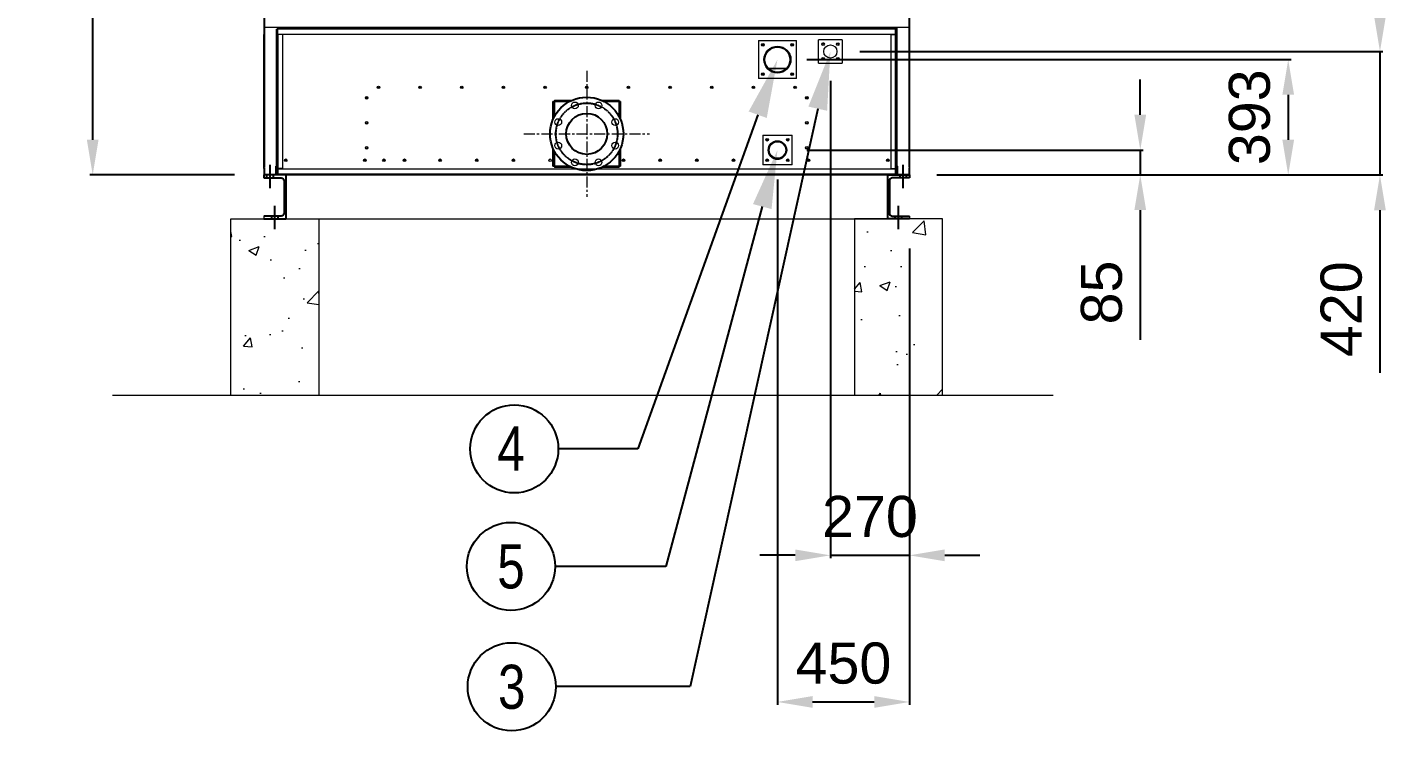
# Model space of a CAD drawing. Header units: millimetres. Extents: x -17070 to 46266, y -291348 to 34996.
# Drawn here: x 19496 to 24126, y 19890 to 22287 of the extents above; entities that cross this region are included whole.
import ezdxf
from ezdxf import colors
from ezdxf.entities.mleader import LeaderData, LeaderLine
from ezdxf.enums import TextEntityAlignment as Align
from ezdxf.math import Vec2, Vec3

# ---------------------------------------------------------------- set-up
doc = ezdxf.new("R2010")
doc.units = ezdxf.units.MM
doc.linetypes.add('CENTER', pattern=[2, 1.25, -0.25, 0.25, -0.25])
doc.linetypes.add('CENTERX2', pattern=[4, 2.5, -0.5, 0.5, -0.5])
for name, color, linetype in [('1', 1, 'CENTER'), ('3', 7, 'Continuous'), ('center', 1, 'CENTER'), ('냉각탑_dim', 1, 'Continuous'), ('냉각탑_text', 3, 'Continuous'), ('냉각탑_기초', 23, 'Continuous')]:
    doc.layers.add(name, color=color, linetype=linetype)
doc.styles.get("Standard").update_dxf_attribs({"font": 'arial.ttf'})
doc.dimstyles.new('1.40', dxfattribs={"dimscale": 20, "dimtxt": 1.5, "dimasz": 1, "dimexe": 0.5, "dimexo": 0.5, "dimgap": 0.5, "dimtad": 1, "dimdec": 0, "dimzin": 0, "dimdsep": 46, "dimtxsty": 'Standard', "dimcen": 0, "dimclrd": 2, "dimclre": 2, "dimclrt": 3, "dimadec": 0, "dimazin": 0, "dimtfac": 1, "dimtdec": 0, "dimtmove": 0, "dimatfit": 0, "dimfxl": 1, "dimtolj": 1, "dimtzin": 0, "dimlwd": -1, "dimlwe": -1, "dimarcsym": 0})

# ---------------------------------------------------------------- blocks, each defined once
blk = doc.blocks.new('*D614')
at = {"color": 2, "transparency": 16777216}
for p, q in [((20203, 24183.6), (19709.3, 24183.6)), ((19719.3, 21903.6), (19719.3, 24063.6)), ((20203, 21783.6), (19709.3, 21783.6))]:
    blk.add_line(p, q, dxfattribs=at)
for points in [[(19699.3, 24063.6), (19739.3, 24063.6), (19719.3, 24183.6)], [(19699.3, 21903.6), (19739.3, 21903.6), (19719.3, 21783.6)]]:
    blk.add_solid(points, dxfattribs=at)
at = {"layer": 'Defpoints', "color": 0, "transparency": 16777216}
for p in [(19719.3, 24183.6), (20303, 24183.6), (20303, 21783.6)]:
    blk.add_point(p, dxfattribs=at)
at = {"color": 3, "lineweight": 5, "transparency": 16777216, "insert": (19587.8, 22983.6), "char_height": 140, "attachment_point": 5, "rotation": 90}
blk.add_mtext('\\A1;2400', dxfattribs=at)
blk = doc.blocks.new('*D609')
at = {"color": 2, "transparency": 16777216}
for p, q in [((23289.5, 21988.6), (23289.5, 22108.6)), ((22153, 21868.6), (23299.5, 21868.6)), ((23289.5, 21868.6), (23289.5, 21784.1)), ((22596.3, 21784.1), (23299.5, 21784.1)), ((23289.5, 21664.1), (23289.5, 21222.3))]:
    blk.add_line(p, q, dxfattribs=at)
for points in [[(23269.5, 21988.6), (23309.5, 21988.6), (23289.5, 21868.6)], [(23269.5, 21664.1), (23309.5, 21664.1), (23289.5, 21784.1)]]:
    blk.add_solid(points, dxfattribs=at)
at = {"layer": 'Defpoints', "color": 0, "transparency": 16777216}
for p in [(22053, 21868.6), (23289.5, 21868.6), (22496.3, 21784.1)]:
    blk.add_point(p, dxfattribs=at)
at = {"color": 3, "lineweight": 5, "transparency": 16777216, "insert": (23158, 21383.2), "char_height": 140, "attachment_point": 5, "rotation": 90}
blk.add_mtext('\\A1;85', dxfattribs=at)
blk = doc.blocks.new('*D610')
at = {"color": 2, "transparency": 16777216}
for p, q in [((22153, 22176.6), (23803.8, 22176.6)), ((23793.8, 22056.6), (23793.8, 21903.6)), ((22603, 21783.6), (23803.8, 21783.6))]:
    blk.add_line(p, q, dxfattribs=at)
for points in [[(23773.8, 22056.6), (23813.8, 22056.6), (23793.8, 22176.6)], [(23773.8, 21903.6), (23813.8, 21903.6), (23793.8, 21783.6)]]:
    blk.add_solid(points, dxfattribs=at)
at = {"layer": 'Defpoints', "color": 0, "transparency": 16777216}
for p in [(22053, 22176.6), (22503, 21783.6), (23793.8, 21783.6)]:
    blk.add_point(p, dxfattribs=at)
at = {"color": 3, "lineweight": 5, "transparency": 16777216, "insert": (23662.3, 21980.1), "char_height": 140, "attachment_point": 5, "rotation": 90}
blk.add_mtext('\\A1;393', dxfattribs=at)
blk = doc.blocks.new('*D620')
at = {"color": 2, "transparency": 16777216}
for p, q in [((22053, 21768.6), (22053, 19978.6)), ((22503, 21533.6), (22503, 19978.6)), ((22173, 19988.6), (22383, 19988.6))]:
    blk.add_line(p, q, dxfattribs=at)
for points in [[(22173, 20008.6), (22173, 19968.6), (22053, 19988.6)], [(22383, 20008.6), (22383, 19968.6), (22503, 19988.6)]]:
    blk.add_solid(points, dxfattribs=at)
at = {"layer": 'Defpoints', "color": 0, "transparency": 16777216}
for p in [(22053, 21868.6), (22503, 21633.6), (22503, 19988.6)]:
    blk.add_point(p, dxfattribs=at)
at = {"color": 3, "lineweight": 5, "transparency": 16777216, "insert": (22278, 20120.1), "char_height": 140, "attachment_point": 5}
blk.add_mtext('\\A1;450', dxfattribs=at)
blk = doc.blocks.new('*D621')
at = {"color": 2, "transparency": 16777216}
for p, q in [((24106.4, 22324.1), (24106.4, 22444.1)), ((22333.4, 22204.1), (24116.4, 22204.1)), ((24106.4, 22204.1), (24106.4, 21783.6)), ((22603, 21783.6), (24116.4, 21783.6)), ((24106.4, 21663.6), (24106.4, 21109.2))]:
    blk.add_line(p, q, dxfattribs=at)
for points in [[(24086.4, 22324.1), (24126.4, 22324.1), (24106.4, 22204.1)], [(24086.4, 21663.6), (24126.4, 21663.6), (24106.4, 21783.6)]]:
    blk.add_solid(points, dxfattribs=at)
at = {"layer": 'Defpoints', "color": 0, "transparency": 16777216}
for p in [(22233.4, 22204.1), (22503, 21783.6), (24106.4, 21783.6)]:
    blk.add_point(p, dxfattribs=at)
at = {"color": 3, "lineweight": 5, "transparency": 16777216, "insert": (23975, 21326.4), "char_height": 140, "attachment_point": 5, "rotation": 90}
blk.add_mtext('\\A1;420', dxfattribs=at)
blk = doc.blocks.new('*D622')
at = {"color": 2, "transparency": 16777216}
for p, q in [((22233.4, 22104.1), (22233.4, 20478)), ((22503, 21533.6), (22503, 20478)), ((22113.4, 20488), (21993.4, 20488)), ((22233.4, 20488), (22503, 20488)), ((22623, 20488), (22743, 20488))]:
    blk.add_line(p, q, dxfattribs=at)
for points in [[(22113.4, 20508), (22113.4, 20468), (22233.4, 20488)], [(22623, 20508), (22623, 20468), (22503, 20488)]]:
    blk.add_solid(points, dxfattribs=at)
at = {"layer": 'Defpoints', "color": 0, "transparency": 16777216}
for p in [(22233.4, 22204.1), (22503, 21633.6), (22503, 20488)]:
    blk.add_point(p, dxfattribs=at)
at = {"color": 3, "lineweight": 5, "transparency": 16777216, "insert": (22368.2, 20619.5), "char_height": 140, "attachment_point": 5}
blk.add_mtext('\\A1;270', dxfattribs=at)
blk = doc.blocks.new('A$C4FCC4F04')
at = {"color": 1, "linetype": 'CENTERX2', "ltscale": 50}
for p, q in [((54, 140), (54, 220)), ((37.5, 0), (37.5, 80))]:
    blk.add_line(p, q, dxfattribs=at)
at = {"color": 7, "lineweight": 25, "ltscale": 0.125}
for p, q in [((0, 185), (75, 185)), ((75, 35), (0, 35))]:
    blk.add_line(p, q, dxfattribs=at)
at = {"ltscale": 25}
blk.add_line((0, 185), (0, 35), dxfattribs=at)
at = {"color": 7, "lineweight": 25, "ltscale": 0.091667}
blk.add_line((6.5, 165), (6.5, 55), dxfattribs=at)
at = {"color": 7, "lineweight": 25, "ltscale": 0.05125}
for p, q in [((75, 175), (16.5, 175)), ((16.5, 45), (75, 45))]:
    blk.add_line(p, q, dxfattribs=at)
for p, q in [((43, 175), (43, 185)), ((65, 175), (65, 185)), ((26.5, 35), (26.5, 45)), ((48.5, 35), (48.5, 45))]:
    blk.add_line(p, q)
at = {"color": 7, "lineweight": 25, "ltscale": 0.008333}
blk.add_line((75, 185), (75, 175), dxfattribs=at)
at = {"color": 7, "lineweight": 15, "ltscale": 0.0625}
blk.add_line((75, 45), (75, 35), dxfattribs=at)
at = {"color": 7, "lineweight": 25}
for centre, start, end in [((16.5, 165), 90, 180), ((16.5, 55), 180, 270)]:
    blk.add_arc(centre, 10, start, end, dxfattribs=at)
blk = doc.blocks.new('3')
at = {"lineweight": 20}
for p, q in [((20303, 24183.6), (20303, 21783.6)), ((22501, 24181.6), (22501, 21808.6)), ((22503, 24183.6), (22503, 21783.6)), ((20305, 22383.6), (20305, 21808.6)), ((20303, 22350.6), (20303, 22285.6)), ((22461, 21783.6), (22461, 22285.6)), ((20343, 21785.6), (20343, 21813.6)), ((20345, 21813.6), (20343, 21813.6)), ((20345, 21783.6), (20345, 21813.6)), ((22461, 21813.6), (22463, 21813.6)), ((22463, 21785.6), (22463, 21813.6)), ((20303, 21783.6), (20345, 21783.6)), ((20305, 21806.6), (20305, 21785.6)), ((20305, 21785.6), (20343, 21785.6)), ((22428, 21783.6), (22503, 21783.6)), ((22501, 21785.6), (22463, 21785.6)), ((22501, 21806.6), (22501, 21785.6))]:
    blk.add_line(p, q, dxfattribs=at)
at = {"color": 7, "lineweight": 20, "ltscale": 0.273889}
for p, q in [((20345, 22280.1), (20345, 21787.1)), ((22461, 21787.1), (22461, 22280.1))]:
    blk.add_line(p, q, dxfattribs=at)
at = {"color": 7, "lineweight": 20, "ltscale": 0.010278}
for p, q in [((20347, 22280.1), (20347, 22261.6)), ((20349, 22261.6), (20349, 22280.1)), ((22455.5, 22261.6), (22455.5, 22280.1)), ((22457, 22280.1), (22457, 22261.6)), ((22459, 22261.6), (22459, 22280.1)), ((20347, 21805.6), (20347, 21787.1)), ((20349, 21787.1), (20349, 21805.6)), ((22455.5, 21787.1), (22455.5, 21805.6)), ((22457, 21805.6), (22457, 21787.1)), ((22459, 21787.1), (22459, 21805.6))]:
    blk.add_line(p, q, dxfattribs=at)
at = {"color": 7, "lineweight": 20, "ltscale": 0.001111}
for p, q in [((20349, 22280.1), (20347, 22280.1)), ((22459, 22280.1), (22457, 22280.1)), ((20350.5, 22263.6), (20350.5, 22261.6)), ((22459, 22180.8), (22461, 22180.8)), ((22461, 22147.6), (22459, 22147.6)), ((22461, 22133.6), (22459, 22133.6)), ((22459, 22133.6), (22461, 22133.6)), ((22459, 22097.6), (22461, 22097.6)), ((22459, 22096.1), (22461, 22096.1)), ((20347, 21928.9), (20345, 21928.9)), ((22459, 21913.1), (22461, 21913.1)), ((22459, 21909.6), (22461, 21909.6)), ((22461, 21873.6), (22459, 21873.6)), ((22459, 21873.6), (22461, 21873.6)), ((20347, 21787.1), (20349, 21787.1)), ((20350.5, 21805.6), (20350.5, 21803.6)), ((22457, 21787.1), (22459, 21787.1))]:
    blk.add_line(p, q, dxfattribs=at)
at = {"color": 7, "lineweight": 20, "ltscale": 0.003366}
blk.add_line((20348.6, 22280.1), (20348.6, 22286.2), dxfattribs=at)
at = {"color": 7, "lineweight": 20, "ltscale": 0.003243}
blk.add_line((20349, 22286), (20349, 22280.1), dxfattribs=at)
at = {"color": 7, "lineweight": 20, "ltscale": 0.000833333}
for p, q in [((20350.5, 22280.1), (20349, 22280.1)), ((22455.5, 22280.1), (22457, 22280.1)), ((21292.7, 22033.9), (21291.2, 22033.9)), ((21292.7, 22033.9), (21292.7, 22035.4)), ((21513.3, 22033.9), (21513.3, 22035.4)), ((21513.3, 22033.9), (21514.8, 22033.9)), ((21292.7, 21813.3), (21291.2, 21813.3)), ((21292.7, 21813.3), (21292.7, 21811.8)), ((21513.3, 21813.3), (21513.3, 21811.8)), ((21513.3, 21813.3), (21514.8, 21813.3)), ((20350.5, 21787.1), (20349, 21787.1)), ((22455.5, 21787.1), (22457, 21787.1))]:
    blk.add_line(p, q, dxfattribs=at)
at = {"color": 7, "lineweight": 20}
for p, q in [((22455.5, 22285.6), (20350.5, 22285.6)), ((22455.5, 22283.6), (20350.5, 22283.6)), ((22455.5, 22280.1), (20350.5, 22280.1)), ((20350.5, 22263.6), (22455.5, 22263.6)), ((22455.5, 21803.6), (20350.5, 21803.6)), ((20350.5, 21787.1), (22455.5, 21787.1)), ((20350.5, 21783.6), (22455.5, 21783.6))]:
    blk.add_line(p, q, dxfattribs=at)
at = {"color": 7, "lineweight": 20, "ltscale": 0.001944}
for p, q in [((20350.5, 22283.6), (20350.5, 22280.1)), ((22455.5, 22283.6), (22455.5, 22280.1)), ((20347, 22261.6), (20350.5, 22261.6)), ((22459, 22261.6), (22455.5, 22261.6)), ((20347, 21805.6), (20350.5, 21805.6)), ((20350.5, 21783.6), (20350.5, 21787.1)), ((22459, 21805.6), (22455.5, 21805.6)), ((22455.5, 21783.6), (22455.5, 21787.1))]:
    blk.add_line(p, q, dxfattribs=at)
at = {"color": 7, "lineweight": 20, "ltscale": 0.009167}
for p, q in [((20350.5, 22263.6), (20350.5, 22280.1)), ((22455.5, 22263.6), (22455.5, 22280.1)), ((20367, 22261.6), (20350.5, 22261.6)), ((22439, 22261.6), (22455.5, 22261.6)), ((20367, 21805.6), (20350.5, 21805.6)), ((20350.5, 21803.6), (20350.5, 21787.1)), ((22439, 21805.6), (22455.5, 21805.6)), ((22455.5, 21803.6), (22455.5, 21787.1))]:
    blk.add_line(p, q, dxfattribs=at)
at = {"color": 7, "lineweight": 20, "ltscale": 0.003404}
blk.add_line((22457.5, 22280.1), (22457.5, 22285.6), dxfattribs=at)
at = {"color": 7, "lineweight": 20, "ltscale": 0.005}
for p, q in [((22459, 22280.1), (22459, 22285.6)), ((22464.5, 21783.6), (22455.5, 21783.6))]:
    blk.add_line(p, q, dxfattribs=at)
at = {"color": 7, "lineweight": 20, "ltscale": 0.004723}
blk.add_line((22461, 22280.2), (22461, 22285.6), dxfattribs=at)
at = {"color": 7, "lineweight": 20, "ltscale": 0.004721}
blk.add_line((22461, 22280.2), (22461, 22285.6), dxfattribs=at)
at = {"color": 7, "lineweight": 20, "ltscale": 0.253333}
for p, q in [((20303, 21805.6), (20303, 22261.6)), ((20347, 22261.6), (20347, 21805.6)), ((20350.5, 22261.6), (20350.5, 21805.6)), ((20367, 21805.6), (20367, 22261.6)), ((22439, 22261.6), (22439, 21805.6)), ((22455.5, 21805.6), (22455.5, 22261.6)), ((22459, 21805.6), (22459, 22261.6)), ((22503, 22261.6), (22503, 21805.6))]:
    blk.add_line(p, q, dxfattribs=at)
at = {"color": 7, "lineweight": 20, "ltscale": 0.072222}
for p, q in [((21988, 22241.6), (22118, 22241.6)), ((21988, 22241.6), (21988, 22111.6)), ((22118, 22111.6), (22118, 22241.6)), ((22118, 22111.6), (21988, 22111.6))]:
    blk.add_line(p, q, dxfattribs=at)
at = {"color": 7, "lineweight": 20, "ltscale": 0.044444}
for p, q in [((22273.4, 22244.1), (22193.4, 22244.1)), ((22193.4, 22164.1), (22193.4, 22244.1)), ((22273.4, 22244.1), (22273.4, 22164.1)), ((22193.4, 22164.1), (22273.4, 22164.1))]:
    blk.add_line(p, q, dxfattribs=at)
at = {"color": 7, "lineweight": 20, "ltscale": 0.000778713}
blk.add_line((22210.7, 22232.9), (22209.3, 22232.9), dxfattribs=at)
at = {"color": 7, "lineweight": 20, "ltscale": 0.052833}
for p, q in [((22503, 22253.7), (22503, 22158.6)), ((22503, 21908.7), (22503, 21813.6))]:
    blk.add_line(p, q, dxfattribs=at)
at = {"color": 7, "lineweight": 20, "ltscale": 0.000805724}
blk.add_line((22008.5, 22175.7), (22007, 22175.7), dxfattribs=at)
at = {"color": 7, "lineweight": 20, "ltscale": 0.001099}
for p, q in [((22020.8, 22145.8), (22018.8, 22145.8)), ((22087.2, 22145.8), (22085.2, 22145.8))]:
    blk.add_line(p, q, dxfattribs=at)
at = {"color": 7, "lineweight": 20, "ltscale": 0.001108}
for p, q in [((22021.1, 22145.6), (22019.1, 22145.6)), ((22086.9, 22145.6), (22084.9, 22145.6))]:
    blk.add_line(p, q, dxfattribs=at)
at = {"color": 7, "lineweight": 20, "ltscale": 0.032625}
blk.add_line((22082.4, 22145.8), (22023.7, 22145.8), dxfattribs=at)
at = {"color": 7, "lineweight": 20, "ltscale": 0.032308}
blk.add_line((22082.1, 22145.6), (22023.9, 22145.6), dxfattribs=at)
at = {"color": 7, "lineweight": 20, "ltscale": 0.000805759}
blk.add_line((22099, 22175.7), (22097.6, 22175.7), dxfattribs=at)
at = {"color": 7, "lineweight": 20, "ltscale": 0.005528}
for p, q in [((22503, 22158.6), (22503, 22148.6)), ((22503, 22148.6), (22503, 22138.7))]:
    blk.add_line(p, q, dxfattribs=at)
at = {"color": 7, "lineweight": 20, "ltscale": 0.022806}
blk.add_line((22503, 22138.7), (22503, 22097.6), dxfattribs=at)
at = {"color": 7, "lineweight": 20, "ltscale": 0.001778}
for p, q in [((21291.2, 22033.9), (21288, 22033.9)), ((21292.7, 22038.6), (21292.7, 22035.4)), ((21513.3, 22035.4), (21513.3, 22038.6)), ((21518, 22033.9), (21514.8, 22033.9)), ((21288, 21813.3), (21291.2, 21813.3)), ((21292.7, 21811.8), (21292.7, 21808.6)), ((21513.3, 21808.6), (21513.3, 21811.8)), ((21514.8, 21813.3), (21518, 21813.3))]:
    blk.add_line(p, q, dxfattribs=at)
at = {"color": 7, "lineweight": 20, "ltscale": 0.01692}
for p, q in [((21288, 21972.6), (21288, 22033.9)), ((21292.7, 22038.6), (21354, 22038.6)), ((21452, 22038.6), (21513.3, 22038.6)), ((21518, 22033.9), (21518, 21972.6)), ((21288, 21813.3), (21288, 21874.7)), ((21518, 21874.7), (21518, 21813.3)), ((21354, 21808.6), (21292.7, 21808.6)), ((21513.3, 21808.6), (21452, 21808.6))]:
    blk.add_line(p, q, dxfattribs=at)
at = {"color": 7, "lineweight": 20, "ltscale": 0.014463}
for p, q in [((21291.2, 21979.5), (21291.2, 22033.9)), ((21292.7, 22035.4), (21347.1, 22035.4)), ((21458.9, 22035.4), (21513.3, 22035.4)), ((21514.8, 22033.9), (21514.8, 21979.5)), ((21291.2, 21813.3), (21291.2, 21867.7)), ((21514.8, 21867.7), (21514.8, 21813.3)), ((21347.1, 21811.8), (21292.7, 21811.8)), ((21513.3, 21811.8), (21458.9, 21811.8))]:
    blk.add_line(p, q, dxfattribs=at)
at = {"color": 7, "lineweight": 20, "ltscale": 0.013378}
for p, q in [((21292.7, 22033.9), (21344.2, 22033.9)), ((21292.7, 22033.9), (21292.7, 21982.5)), ((21461.8, 22033.9), (21513.3, 22033.9)), ((21513.3, 21982.5), (21513.3, 22033.9)), ((21292.7, 21864.8), (21292.7, 21813.3)), ((21513.3, 21813.3), (21513.3, 21864.8)), ((21344.2, 21813.3), (21292.7, 21813.3)), ((21513.3, 21813.3), (21461.8, 21813.3))]:
    blk.add_line(p, q, dxfattribs=at)
at = {"color": 7, "lineweight": 20, "ltscale": 0.001112}
for p, q in [((20345, 21933.6), (20347, 21933.6)), ((20345, 21930.4), (20347, 21930.4)), ((20345, 21928.9), (20347, 21928.9)), ((20345, 21788.3), (20347, 21788.3))]:
    blk.add_line(p, q, dxfattribs=at)
at = {"color": 7, "lineweight": 20, "ltscale": 0.055556}
for p, q in [((22003, 21918.6), (22103, 21918.6)), ((22003, 21918.6), (22003, 21818.6)), ((22103, 21818.6), (22103, 21918.6)), ((22103, 21818.6), (22003, 21818.6))]:
    blk.add_line(p, q, dxfattribs=at)
at = {"color": 7, "lineweight": 20, "ltscale": 0.001843}
for p, q in [((20710.4, 21836.1), (20713.7, 21836.1)), ((22089.7, 21836.1), (22086.4, 21836.1))]:
    blk.add_line(p, q, dxfattribs=at)
at = {"color": 7, "lineweight": 20, "ltscale": 0.002051}
for p, q in [((22044.4, 21839.6), (22040.7, 21839.6)), ((22065.3, 21839.6), (22061.6, 21839.6))]:
    blk.add_line(p, q, dxfattribs=at)
at = {"color": 1, "linetype": 'CENTERX2', "ltscale": 50}
for p, q in [((22482, 21738.6), (22482, 21818.6)), ((22465.5, 21598.6), (22465.5, 21678.6))]:
    blk.add_line(p, q, dxfattribs=at)
at = {"color": 0, "lineweight": 20}
blk.add_line((20303, 21783.6), (20378, 21783.6), dxfattribs=at)
at = {"color": 7, "lineweight": 20, "ltscale": 0.004971}
blk.add_line((20341.6, 21783.6), (20350.5, 21783.6), dxfattribs=at)
at = {"color": 7, "lineweight": 20, "ltscale": 0.003063}
blk.add_line((20350.5, 21786.8), (20345, 21786.8), dxfattribs=at)
at = {"color": 7, "lineweight": 25, "ltscale": 0.125}
for p, q in [((22428, 21783.6), (22503, 21783.6)), ((22503, 21633.6), (22428, 21633.6))]:
    blk.add_line(p, q, dxfattribs=at)
at = {"ltscale": 25}
blk.add_line((22428, 21783.6), (22428, 21633.6), dxfattribs=at)
at = {"color": 7, "lineweight": 25, "ltscale": 0.091667}
blk.add_line((22434.5, 21763.6), (22434.5, 21653.6), dxfattribs=at)
at = {"color": 7, "lineweight": 25, "ltscale": 0.05125}
for p, q in [((22503, 21773.6), (22444.5, 21773.6)), ((22444.5, 21643.6), (22503, 21643.6))]:
    blk.add_line(p, q, dxfattribs=at)
at = {"color": 7, "lineweight": 20, "ltscale": 0.003064}
blk.add_line((22461, 21786.8), (22455.5, 21786.8), dxfattribs=at)
at = {"color": 7, "lineweight": 20, "ltscale": 0.00111}
blk.add_line((22459, 21788.3), (22461, 21788.3), dxfattribs=at)
at = {"color": 7, "lineweight": 20, "ltscale": 0.019444}
for p, q in [((22499.5, 21785.6), (22464.5, 21785.6)), ((22499.5, 21783.6), (22464.5, 21783.6))]:
    blk.add_line(p, q, dxfattribs=at)
for p, q in [((22471, 21773.6), (22471, 21783.6)), ((22493, 21773.6), (22493, 21783.6)), ((22454.5, 21633.6), (22454.5, 21643.6)), ((22476.5, 21633.6), (22476.5, 21643.6))]:
    blk.add_line(p, q)
at = {"color": 7, "lineweight": 25, "ltscale": 0.008333}
blk.add_line((22503, 21783.6), (22503, 21773.6), dxfattribs=at)
at = {"lineweight": 5}
blk.add_line((20378, 21633.6), (22428, 21633.6), dxfattribs=at)
at = {"color": 7, "lineweight": 15, "ltscale": 0.0625}
blk.add_line((22503, 21643.6), (22503, 21633.6), dxfattribs=at)
at = {"color": 7, "lineweight": 20}
for centre, radius in [((22003, 22226.6), 4.5), ((22003, 22226.6), 3), ((22103, 22226.6), 4.5), ((22103, 22226.6), 3), ((22208.4, 22229.1), 4.5), ((22208.4, 22229.1), 3), ((22233.4, 22204.1), 22.5), ((22258.4, 22229.1), 4.5), ((22258.4, 22229.1), 3), ((22053, 22176.6), 46), ((22053, 22176.6), 44.5), ((22053, 22176.6), 42.5), ((22208.4, 22179.1), 4.5), ((22208.4, 22179.1), 3), ((22258.4, 22179.1), 4.5), ((22258.4, 22179.1), 3), ((22003, 22126.6), 4.5), ((22003, 22126.6), 3), ((22103, 22126.6), 4.5), ((22103, 22126.6), 3), ((20653, 22046.1), 4.5), ((20653, 22046.1), 3), ((20693, 22082.1), 4.5), ((20693, 22082.1), 3), ((20835, 22082.1), 4.5), ((20835, 22082.1), 3), ((20977, 22082.1), 4.5), ((20977, 22082.1), 3), ((21119, 22082.1), 4.5), ((21119, 22082.1), 3), ((21261, 22082.1), 4.5), ((21261, 22082.1), 3), ((21403, 22082.1), 4.5), ((21403, 22082.1), 3), ((21545, 22082.1), 4.5), ((21545, 22082.1), 3), ((21687, 22082.1), 4.5), ((21687, 22082.1), 3), ((21829, 22082.1), 4.5), ((21829, 22082.1), 3), ((21971, 22082.1), 4.5), ((21971, 22082.1), 3), ((22113, 22082.1), 4.5), ((22113, 22082.1), 3), ((22153, 22046.1), 4.5), ((22153, 22046.1), 3), ((20653, 21961.1), 4.5), ((20653, 21961.1), 3), ((22153, 21961.1), 4.5), ((22153, 21961.1), 3), ((22018, 21903.6), 4.5), ((22018, 21903.6), 3), ((22088, 21903.6), 4.5), ((22088, 21903.6), 3), ((20653, 21876.1), 4.5), ((20653, 21876.1), 3), ((22053, 21868.6), 31.5), ((22053, 21868.6), 30.2), ((22053, 21868.6), 28.2), ((22153, 21876.1), 4.5), ((22153, 21876.1), 3), ((20377, 21833.6), 4.5), ((20377, 21833.6), 3), ((20647, 21833.6), 4.5), ((20647, 21833.6), 3), ((20712, 21833.6), 4.5), ((20712, 21833.6), 3), ((20782, 21833.6), 4.5), ((20782, 21833.6), 3), ((20903, 21833.6), 4.5), ((20903, 21833.6), 3), ((21028, 21833.6), 4.5), ((21028, 21833.6), 3), ((21153, 21833.6), 4.5), ((21153, 21833.6), 3), ((21278, 21833.6), 4.5), ((21528, 21833.6), 4.5), ((21528, 21833.6), 3), ((21653, 21833.6), 4.5), ((21653, 21833.6), 3), ((21778, 21833.6), 4.5), ((21778, 21833.6), 3), ((21903, 21833.6), 4.5), ((21903, 21833.6), 3), ((22018, 21833.6), 4.5), ((22018, 21833.6), 3), ((22088, 21833.6), 4.5), ((22088, 21833.6), 3), ((22159, 21833.6), 4.5), ((22159, 21833.6), 3), ((22429, 21833.6), 4.5), ((22429, 21833.6), 3)]:
    blk.add_circle(centre, radius, dxfattribs=at)
at = {"lineweight": 5}
for centre in [(21362.8, 22020.6), (21443.2, 22020.6), (21306, 21963.8), (21500, 21963.8), (21306, 21883.5), (21500, 21883.5), (21362.8, 21826.6), (21443.2, 21826.6)]:
    blk.add_circle(centre, 11.5, dxfattribs=at)
at = {"color": 7, "lineweight": 20}
for centre, radius, start, end in [((22053, 21868.6), 31.5, 180, 0), ((22455.5, 21851.1), 3.5, 0, 0.237), ((22455.5, 21816.1), 3.5, 359.6754, 0)]:
    blk.add_arc(centre, radius, start, end, dxfattribs=at)
at = {"color": 7, "lineweight": 25}
for centre, start, end in [((22444.5, 21763.6), 90, 180), ((22444.5, 21653.6), 180, 270)]:
    blk.add_arc(centre, 10, start, end, dxfattribs=at)
at = {"color": 7, "lineweight": 20}
blk.add_ellipse((22457.5, 22178.4), major_axis=(3.5, 0), ratio=0.087156, start_param=5.1553, end_param=6.283185, dxfattribs=at)
at = {"layer": '1'}
blk.add_circle((21403, 21923.6), 105, dxfattribs=at)
at = {"layer": '3'}
for radius in [125, 69.9]:
    blk.add_circle((21403, 21923.6), radius, dxfattribs=at)
at = {"layer": 'center', "lineweight": 20}
for p, q in [((20303, 22385.6), (20303, 22285.6)), ((22503, 22385.6), (22503, 22285.6)), ((22503, 22285.6), (20303, 22285.6))]:
    blk.add_line(p, q, dxfattribs=at)
at = {"layer": 'center', "lineweight": 20, "ltscale": 30}
for p, q in [((21403, 22138.1), (21403, 21709.1)), ((21188.5, 21923.6), (21617.5, 21923.6))]:
    blk.add_line(p, q, dxfattribs=at)
at = {"lineweight": 5, "xscale": -1}
blk.add_blockref('A$C4FCC4F04', (20378, 21598.6), dxfattribs=at)

msp = doc.modelspace()

# ---------------------------------------------------------------- hatches: boundary and pattern name
at = {"layer": '냉각탑_기초', "lineweight": 20, "ltscale": 30}
h = msp.add_hatch(dxfattribs=at)
h.set_pattern_fill('AR-CONC', color=256, scale=50, style=0)
h.set_pattern_definition([(50, (5562, 5092.32), (358.63, -31.376), [37.5, -412.5]), (355, (5562, 5092.32), (-69.3757, 376.096), [30, -330]), (100.4514, (5591.88, 5089.7), (289.2547, 344.72), [31.87, -350.571]), (46.1842, (5562, 5192.3), (533.6205, -82.7595), [56.25, -618.75]), (96.6356, (5606.46, 5185.4), (467.331, 487.059), [47.805, -525.856]), (351.1842, (5562, 5192.3), (467.331, 487.059), [45, -495]), (21, (5612, 5167.32), (298.4535, -201.3094), [37.5, -412.5]), (326, (5612, 5167.32), (121.6577, 362.575), [30, -330]), (71.4514, (5636.86, 5150.55), (420.1113, 161.265), [31.87, -350.571]), (37.5, (5561.99, 5092.32), (6.0799, 166.4469), [0, -326, 0, -335, 0, -331.25]), (7.5, (5562, 5092.32), (131.5348, 197.2059), [0, -191, 0, -318.5, 0, -126.25]), (327.5, (5450.49, 5092.32), (266.9112, -11.2774), [0, -125, 0, -390, 0, -517.5]), (317.5, (5400.5, 5092.32), (291.593, 50.0525), [0, -162.5, 0, -259, 0, -367.5])])
h.paths.add_polyline_path([(20490.5, 21633.6), (20190.5, 21633.6), (20190.5, 21033.6), (20490.5, 21033.6)])
h = msp.add_hatch(dxfattribs=at)
h.set_pattern_fill('AR-CONC', color=256, scale=50, style=0)
h.set_pattern_definition([(50, (5557, 5092.32), (358.63, -31.376), [37.5, -412.5]), (355, (5557, 5092.32), (-69.3757, 376.096), [30, -330]), (100.4514, (5586.88, 5089.7), (289.2547, 344.72), [31.87, -350.571]), (46.1842, (5557, 5192.3), (533.6205, -82.7595), [56.25, -618.75]), (96.6356, (5601.46, 5185.4), (467.331, 487.059), [47.805, -525.856]), (351.1842, (5557, 5192.3), (467.331, 487.059), [45, -495]), (21, (5607, 5167.32), (298.4535, -201.3094), [37.5, -412.5]), (326, (5607, 5167.32), (121.6577, 362.575), [30, -330]), (71.4514, (5631.86, 5150.55), (420.1113, 161.265), [31.87, -350.571]), (37.5, (5556.99, 5092.32), (6.0799, 166.4469), [0, -326, 0, -335, 0, -331.25]), (7.5, (5557, 5092.32), (131.5348, 197.2059), [0, -191, 0, -318.5, 0, -126.25]), (327.5, (5445.49, 5092.32), (266.9112, -11.2774), [0, -125, 0, -390, 0, -517.5]), (317.5, (5395.5, 5092.32), (291.593, 50.0525), [0, -162.5, 0, -259, 0, -367.5])])
h.paths.add_polyline_path([(22315.5, 21633.6), (22615.5, 21633.6), (22615.5, 21033.6), (22315.5, 21033.6)])

# ---------------------------------------------------------------- linework, layer by layer
at = {"layer": '냉각탑_dim', "linetype": 'ByBlock', "lineweight": -3}
for centre in [(21156.1, 20850.6), (21144.9, 20450.3), (21147.4, 20040.3)]:
    msp.add_circle(centre, 150, dxfattribs=at)
at = {"layer": '냉각탑_기초', "lineweight": 20, "ltscale": 30}
msp.add_line((19787.2, 21033.6), (22992.4, 21033.6), dxfattribs=at)
for points in [[(20190.5, 21033.6), (20190.5, 21633.6), (20490.5, 21633.6), (20490.5, 21033.6)], [(22615.5, 21033.6), (22615.5, 21633.6), (22315.5, 21633.6), (22315.5, 21033.6)]]:
    msp.add_lwpolyline(points, dxfattribs=at)

# ---------------------------------------------------------------- block references
msp.add_blockref('3', (0, 0))

# ---------------------------------------------------------------- texts
at = {"layer": '냉각탑_text', "width": 0.8}
for s, p in [('4', (21144.7, 20851.9)), ('5', (21144.9, 20450.3)), ('3', (21147.4, 20040.3))]:
    msp.add_text(s, height=150, dxfattribs=at).set_placement(p, align=Align.MIDDLE_CENTER)

# ---------------------------------------------------------------- dimensions: what is measured, and where the dimension line sits
at = {"lineweight": 5}
for base, p1, p2, picture, middle in [((19719.3, 24183.6), (20303, 21783.6), (20303, 24183.6), '*D614', (19587.8, 22983.6)), ((24106.4342, 21783.6413), (22233.3524, 22204.067), (22503.0177, 21783.6413), '*D621', (23974.9539, 21326.4039))]:
    dim = msp.add_linear_dim(base=base, p1=p1, p2=p2, angle=90, dimstyle='1.40', override={"dimtxt": 7, "dimasz": 6, "dimexo": 5, "dimgap": 3}, dxfattribs=at)
    dim.commit()
    dim.dimension.update_dxf_attribs({"geometry": picture, "text_midpoint": middle})
dim = msp.add_linear_dim(base=(22503, 20488), p1=(22233.4, 22204.1), p2=(22503, 21633.6), dimstyle='1.40', override={"dimtxt": 7, "dimasz": 6, "dimexo": 5, "dimgap": 3}, dxfattribs=at)
dim.commit()
dim.dimension.update_dxf_attribs({"geometry": '*D622', "text_midpoint": (22368.2, 20488), "dimtype": 160})
for base, p1, p2, picture, middle in [((23793.8, 21783.6), (22053, 22176.6), (22503, 21783.6), '*D610', (23793.8, 21980.1)), ((23289.4854, 21868.6413), (22496.2744, 21784.1193), (22053.0177, 21868.6413), '*D609', (23289.4854, 21383.2257))]:
    dim = msp.add_linear_dim(base=base, p1=p1, p2=p2, angle=90, dimstyle='1.40', override={"dimtxt": 7, "dimasz": 6, "dimexo": 5, "dimgap": 3}, dxfattribs=at)
    dim.commit()
    dim.dimension.update_dxf_attribs({"geometry": picture, "text_midpoint": middle, "dimtype": 160})
dim = msp.add_linear_dim(base=(22503, 19988.6), p1=(22053, 21868.6), p2=(22503, 21633.6), dimstyle='1.40', override={"dimtxt": 7, "dimasz": 6, "dimexo": 5, "dimgap": 3}, dxfattribs=at)
dim.commit()
dim.dimension.update_dxf_attribs({"geometry": '*D620', "text_midpoint": (22278, 20120.1)})

# ---------------------------------------------------------------- leaders
at = {"layer": '냉각탑_dim', "lineweight": -3}
ml = msp.add_multileader_mtext('Standard', dxfattribs=at)
ml.set_content('')
ml.set_leader_properties(color=256)
ml.build(insert=Vec2(0, 0))
ml.multileader.update_dxf_attribs({"text_right_attachment_type": 6, "dogleg_length": 5, "arrow_head_size": 199.5, "scale": 30})
ctx = ml.context
ctx.base_point, ctx.scale, ctx.char_height, ctx.arrow_head_size, ctx.landing_gap_size, ctx.plane_origin = Vec3(21297.4, 20041.2), 30, 7.18, 199.5, 3.59, Vec3(21318.9, 20905.3)
ctx.right_attachment, ctx.text_align_type = 6, 2
notes = []
notes.append((ctx, [(0, (1, 1, 0), (21755, 20041.2), (-1, 0), 457.5, [(0, [(22233.4, 22204.1)], 0, [])])]))
ctx.mtext, ml.multileader.dxf.content_type = None, 0
ml = msp.add_multileader_mtext('Standard', dxfattribs=at)
ml.set_content('')
ml.set_leader_properties(color=256)
ml.build(insert=Vec2(0, 0))
ml.multileader.update_dxf_attribs({"text_right_attachment_type": 6, "dogleg_length": 5, "arrow_head_size": 199.5, "scale": 30})
ctx = ml.context
ctx.base_point, ctx.scale, ctx.char_height, ctx.arrow_head_size, ctx.landing_gap_size, ctx.plane_origin = Vec3(21306.1, 20850.6), 30, 7.18, 199.5, 3.59, Vec3(20918.7, 20459.2)
ctx.right_attachment, ctx.text_align_type = 6, 2
notes.append((ctx, [(0, (1, 1, 0), (21577.6, 20850.6), (-1, 0), 271.5, [(0, [(22053, 22176.6)], 0, [])])]))
ctx.mtext, ml.multileader.dxf.content_type = None, 0
ml = msp.add_multileader_mtext('Standard', dxfattribs=at)
ml.set_content('')
ml.set_leader_properties(color=256)
ml.build(insert=Vec2(0, 0))
ml.multileader.update_dxf_attribs({"text_right_attachment_type": 6, "dogleg_length": 5, "arrow_head_size": 199.5, "scale": 30})
ctx = ml.context
ctx.base_point, ctx.scale, ctx.char_height, ctx.arrow_head_size, ctx.landing_gap_size, ctx.plane_origin = Vec3(21294.9, 20450.3), 30, 7.18, 199.5, 3.59, Vec3(21911.4, 20171.2)
ctx.right_attachment, ctx.text_align_type = 6, 2
notes.append((ctx, [(0, (1, 1, 0), (21672.4, 20450.3), (-1, 0), 377.5, [(0, [(22053, 21868.6)], 0, [])])]))
ctx.mtext, ml.multileader.dxf.content_type = None, 0
for ctx, leaders in notes:
    for number, flags, end, landing, length, lines in leaders:
        leader = LeaderData()
        leader.index, (leader.has_last_leader_line, leader.has_dogleg_vector, leader.attachment_direction) = number, flags
        leader.last_leader_point, leader.dogleg_vector, leader.dogleg_length = Vec3(end), Vec3(landing), length
        for number, points, colour, breaks in lines:
            line = LeaderLine()
            line.index, line.vertices, line.color, line.breaks = number, Vec3.list(points), colors.encode_raw_color(colour), breaks
            leader.lines.append(line)
        ctx.leaders.append(leader)

doc.saveas('drawing.dxf')
